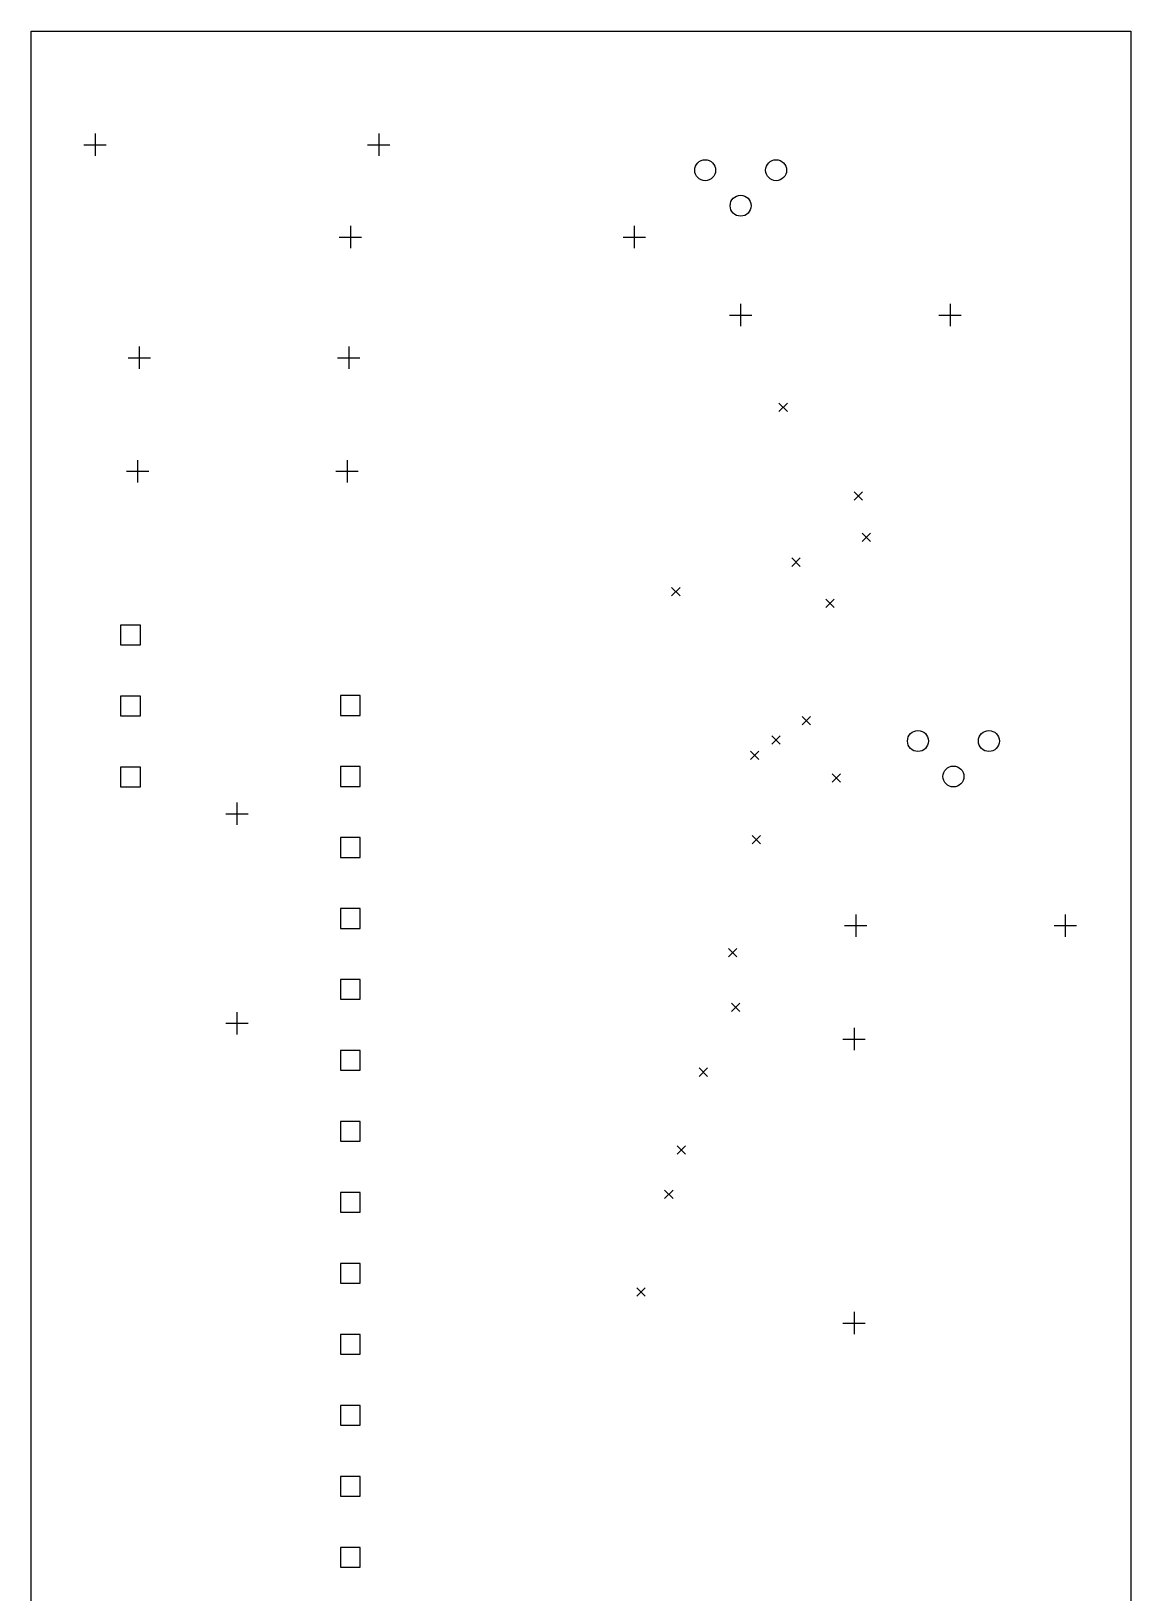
# Model space of a CAD drawing. Extents: x 89 to 140, y -167 to -56.
# Drawn here: x 90.2 to 129.5, y -111.8 to -55.9 of the extents above; entities that cross this region are included whole.
import ezdxf

# ---------------------------------------------------------------- set-up
doc = ezdxf.new("R2010")
doc.units = 0
doc.layers.add('BLACK', color=7, linetype='CONTINUOUS')

msp = doc.modelspace()

# ---------------------------------------------------------------- linework, layer by layer
at = {"layer": 'BLACK', "linetype": 'CONTINUOUS'}
for p, q in [((90.17, -55.88), (129.54, -55.88)), ((90.17, -151.13), (90.17, -55.88)), ((129.54, -55.88), (129.54, -151.13)), ((92.456, -59.544), (92.456, -60.344)), ((102.616, -59.544), (102.616, -60.344)), ((92.056, -59.944), (92.856, -59.944)), ((102.216, -59.944), (103.016, -59.944)), ((101.6, -62.846), (101.6, -63.646)), ((111.76, -62.846), (111.76, -63.646)), ((101.2, -63.246), (102, -63.246)), ((111.36, -63.246), (112.16, -63.246)), ((115.57, -65.64), (115.57, -66.44)), ((123.07, -65.64), (123.07, -66.44)), ((115.17, -66.04), (115.97, -66.04)), ((122.67, -66.04), (123.47, -66.04)), ((93.64, -67.564), (94.44, -67.564)), ((94.04, -67.164), (94.04, -67.964)), ((101.14, -67.564), (101.94, -67.564)), ((101.54, -67.164), (101.54, -67.964)), ((116.944, -69.192), (117.244, -69.492)), ((117.244, -69.192), (116.944, -69.492)), ((93.98, -71.228), (93.98, -72.028)), ((101.48, -71.228), (101.48, -72.028)), ((93.58, -71.628), (94.38, -71.628)), ((101.08, -71.628), (101.88, -71.628)), ((119.64, -72.36), (119.94, -72.66)), ((119.94, -72.36), (119.64, -72.66)), ((119.92, -73.84), (120.22, -74.14)), ((120.22, -73.84), (119.92, -74.14)), ((117.4, -74.73), (117.7, -75.03)), ((117.7, -74.73), (117.4, -75.03)), ((113.1, -75.79), (113.4, -76.09)), ((113.4, -75.79), (113.1, -76.09)), ((118.62, -76.2), (118.92, -76.5)), ((118.92, -76.2), (118.62, -76.5)), ((94.0796, -77.1314), (93.3724, -77.1314)), ((93.3724, -77.1314), (93.3724, -77.8386)), ((94.0796, -77.8386), (94.0796, -77.1314)), ((93.3724, -77.8386), (94.0796, -77.8386)), ((94.0796, -79.6714), (93.3724, -79.6714)), ((93.3724, -79.6714), (93.3724, -80.3786)), ((94.0796, -80.3786), (94.0796, -79.6714)), ((101.954, -79.6564), (101.246, -79.6564)), ((101.246, -79.6564), (101.246, -80.3636)), ((101.954, -80.3636), (101.954, -79.6564)), ((93.3724, -80.3786), (94.0796, -80.3786)), ((101.246, -80.3636), (101.954, -80.3636)), ((117.77, -80.4), (118.07, -80.7)), ((118.07, -80.4), (117.77, -80.7)), ((116.69, -81.09), (116.99, -81.39)), ((116.99, -81.09), (116.69, -81.39)), ((115.928, -81.638), (116.228, -81.938)), ((116.228, -81.638), (115.928, -81.938)), ((94.0796, -82.2114), (93.3724, -82.2114)), ((93.3724, -82.2114), (93.3724, -82.9186)), ((94.0796, -82.9186), (94.0796, -82.2114)), ((101.954, -82.1964), (101.246, -82.1964)), ((101.246, -82.1964), (101.246, -82.9036)), ((101.954, -82.9036), (101.954, -82.1964)), ((118.85, -82.45), (119.15, -82.75)), ((119.15, -82.45), (118.85, -82.75)), ((93.3724, -82.9186), (94.0796, -82.9186)), ((101.246, -82.9036), (101.954, -82.9036)), ((97.536, -83.48), (97.536, -84.28)), ((97.136, -83.88), (97.936, -83.88)), ((101.954, -84.7364), (101.246, -84.7364)), ((101.246, -84.7364), (101.246, -85.4436)), ((101.954, -85.4436), (101.954, -84.7364)), ((115.98, -84.66), (116.28, -84.96)), ((116.28, -84.66), (115.98, -84.96)), ((101.246, -85.4436), (101.954, -85.4436)), ((101.954, -87.2764), (101.246, -87.2764)), ((101.246, -87.2764), (101.246, -87.9836)), ((101.954, -87.9836), (101.954, -87.2764)), ((119.694, -87.484), (119.694, -88.284)), ((127.194, -87.484), (127.194, -88.284)), ((101.246, -87.9836), (101.954, -87.9836)), ((119.294, -87.884), (120.094, -87.884)), ((126.794, -87.884), (127.594, -87.884)), ((115.14, -88.7), (115.44, -89)), ((115.44, -88.7), (115.14, -89)), ((101.954, -89.8164), (101.246, -89.8164)), ((101.246, -89.8164), (101.246, -90.5236)), ((101.954, -90.5236), (101.954, -89.8164)), ((101.246, -90.5236), (101.954, -90.5236)), ((97.536, -90.98), (97.536, -91.78)), ((115.24, -90.66), (115.54, -90.96)), ((115.54, -90.66), (115.24, -90.96)), ((97.136, -91.38), (97.936, -91.38)), ((119.634, -91.548), (119.634, -92.348)), ((119.234, -91.948), (120.034, -91.948)), ((101.954, -92.3564), (101.246, -92.3564)), ((101.246, -92.3564), (101.246, -93.0636)), ((101.954, -93.0636), (101.954, -92.3564)), ((101.246, -93.0636), (101.954, -93.0636)), ((114.09, -92.98), (114.39, -93.28)), ((114.39, -92.98), (114.09, -93.28)), ((101.954, -94.8964), (101.246, -94.8964)), ((101.246, -94.8964), (101.246, -95.6036)), ((101.954, -95.6036), (101.954, -94.8964)), ((101.246, -95.6036), (101.954, -95.6036)), ((113.3, -95.77), (113.6, -96.07)), ((113.6, -95.77), (113.3, -96.07)), ((101.954, -97.4364), (101.246, -97.4364)), ((101.246, -97.4364), (101.246, -98.1436)), ((101.954, -98.1436), (101.954, -97.4364)), ((112.85, -97.35), (113.15, -97.65)), ((113.15, -97.35), (112.85, -97.65)), ((101.246, -98.1436), (101.954, -98.1436)), ((101.954, -99.9764), (101.246, -99.9764)), ((101.246, -99.9764), (101.246, -100.684)), ((101.954, -100.684), (101.954, -99.9764)), ((101.246, -100.684), (101.954, -100.684)), ((111.85, -100.85), (112.15, -101.15)), ((112.15, -100.85), (111.85, -101.15)), ((119.234, -102.108), (120.034, -102.108)), ((119.634, -101.708), (119.634, -102.508)), ((101.954, -102.516), (101.246, -102.516)), ((101.246, -102.516), (101.246, -103.224)), ((101.954, -103.224), (101.954, -102.516)), ((101.246, -103.224), (101.954, -103.224)), ((101.954, -105.056), (101.246, -105.056)), ((101.246, -105.056), (101.246, -105.764)), ((101.954, -105.764), (101.954, -105.056)), ((101.246, -105.764), (101.954, -105.764)), ((101.954, -107.596), (101.246, -107.596)), ((101.246, -107.596), (101.246, -108.304)), ((101.954, -108.304), (101.954, -107.596)), ((101.246, -108.304), (101.954, -108.304)), ((101.954, -110.136), (101.246, -110.136)), ((101.246, -110.136), (101.246, -110.844)), ((101.954, -110.844), (101.954, -110.136)), ((101.246, -110.844), (101.954, -110.844))]:
    msp.add_line(p, q, dxfattribs=at)
at = {"layer": 'BLACK'}
for centre in [(114.3, -60.854), (116.84, -60.854), (115.57, -62.124), (121.92, -81.28), (124.46, -81.28), (123.19, -82.55)]:
    msp.add_circle(centre, 0.375, dxfattribs=at)

doc.saveas('drawing.dxf')
